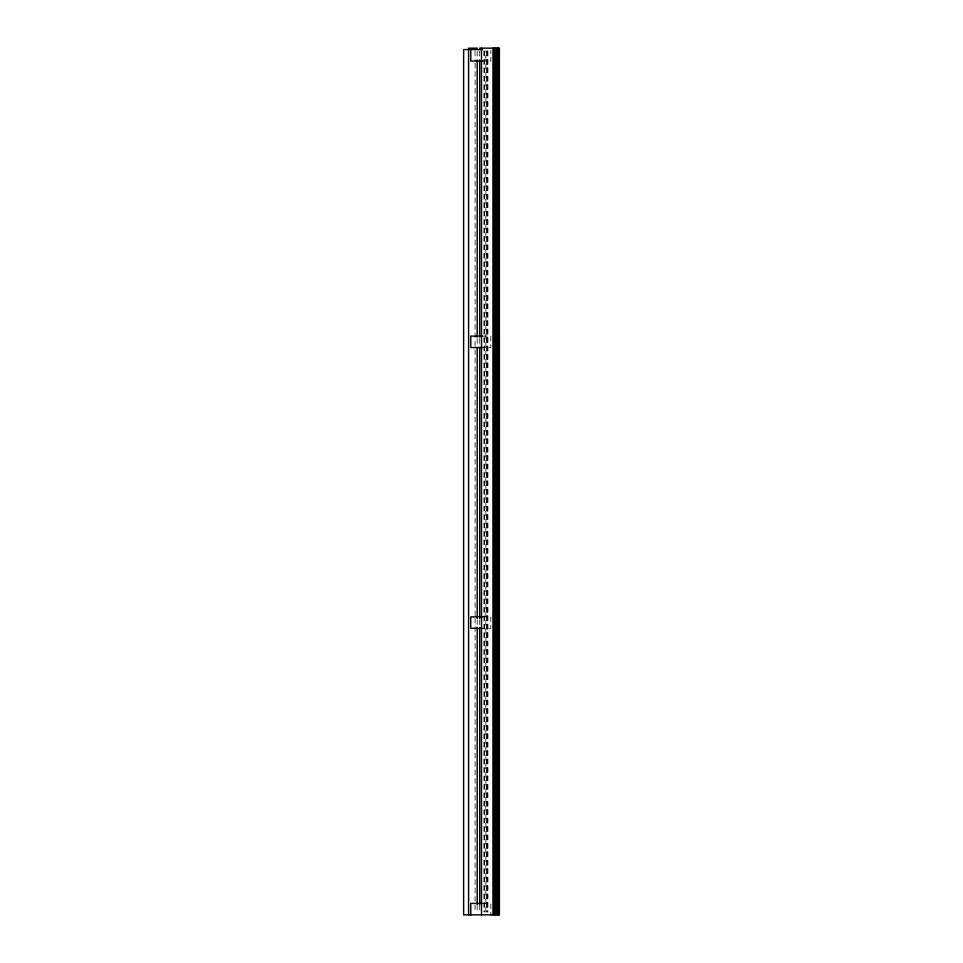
<?xml version="1.0" encoding="UTF-8"?>
<svg xmlns="http://www.w3.org/2000/svg" width="963" height="963" viewBox="0 0 963 963"><rect width="100%" height="100%" fill="white"/><g stroke="black" fill="none" stroke-linecap="round" stroke-linejoin="round"><path stroke-width="0.72" stroke-dasharray="4.82 3.61" d="M485.834 911.985L485.846 51.015M481.5 61.042L490.829 61.042L490.829 50.305M482.487 336.099L490.829 336.099L490.829 347.559L481.5 347.559M482.487 616.874L490.829 616.874L490.829 628.333L481.5 628.333M482.92 903.39L490.829 903.39L490.829 914.85M487.928 51.015L487.928 911.985M487.362 51.015L487.362 911.985M487.218 51.015L487.17 911.985M486.592 51.015L486.592 911.985M484.389 51.015L484.377 911.985M483.92 51.015L483.92 911.985M479.718 51.159L479.718 61.042M479.718 338.555L479.718 347.559M479.718 619.739L479.718 628.333M479.718 904.823L479.718 911.985M477.191 51.159L477.191 59.61M477.191 338.555L477.191 346.126M477.191 619.739L477.191 625.95M477.191 904.823L477.191 911.985M475.072 51.087L475.072 61.596M475.072 63.101L475.072 617.415M475.072 618.306L475.072 904.329M475.072 904.823L475.072 911.985"/><path stroke-width="1.44" d="M497.293 914.85L497.305 48.15M477.191 48.15L468.584 48.15L468.584 914.85M479.718 48.15L499.388 48.15L499.388 914.85L463.612 914.85L463.612 49.582L469.342 49.582M482.487 49.582L470.775 49.582L470.775 61.042L482.487 61.042M482.487 336.099L470.775 336.099L470.775 347.559L482.487 347.559M482.487 616.874L470.775 616.874L470.775 628.333L482.487 628.333M482.487 903.39L470.775 903.39L470.775 914.85M498.629 48.15L498.629 914.85M495.837 48.15L495.837 914.85M494.38 48.15L494.38 914.85M492.96 48.15L492.96 914.85M490.829 914.128L490.829 914.85M481.5 48.15L481.5 914.85M479.718 60.188L479.718 337.05M479.718 347.583L479.718 618.427M479.718 627.455L479.718 904.317M477.191 60.188L477.191 337.05M477.191 347.583L477.191 618.427M477.191 627.455L477.191 904.317"/></g></svg>
